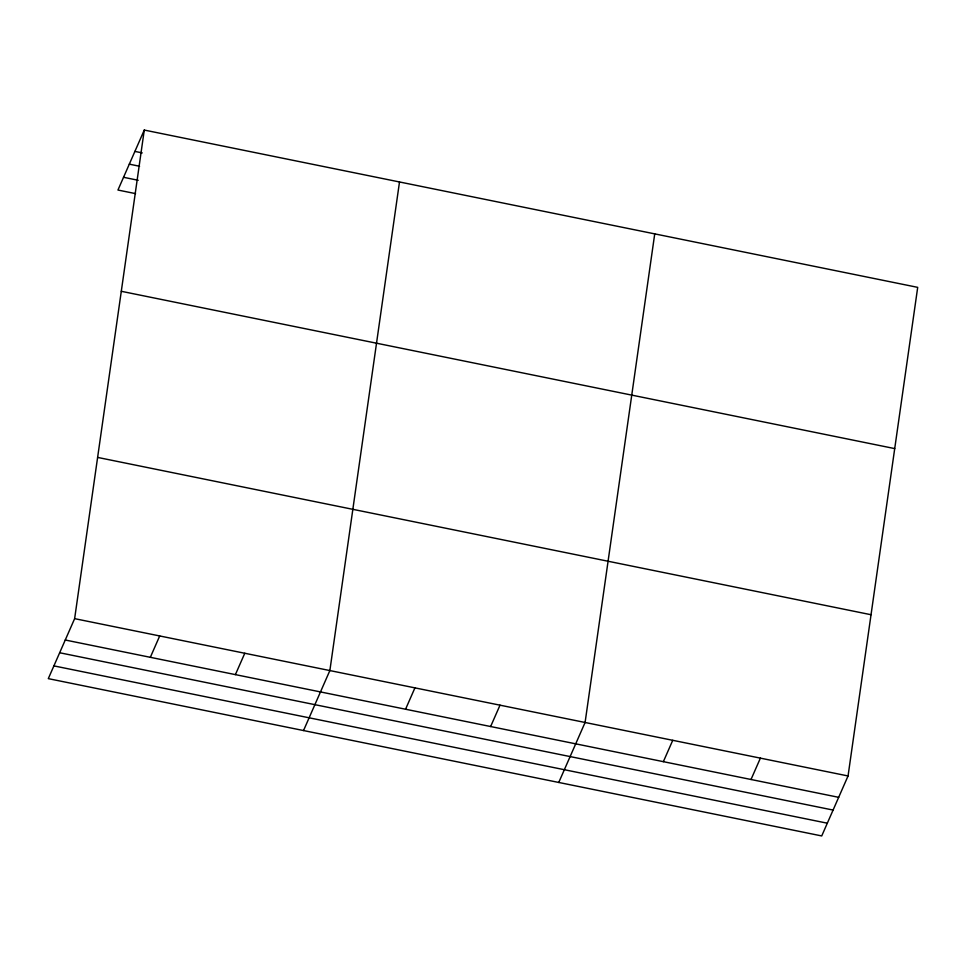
<?xml version="1.0" encoding="UTF-8"?>
<svg xmlns="http://www.w3.org/2000/svg" width="966" height="966" viewBox="0 0 966 966"><rect width="100%" height="100%" fill="white"/><g stroke="black" fill="none" stroke-linecap="round" stroke-linejoin="round"><path stroke-width="1.45" d="M74.636 618.651L144.272 130.06L917.7 287.361L848.051 775.964L821.728 835.94L48.3 678.639L74.636 618.651L848.051 775.964M399.501 181.97L329.865 670.561L303.529 730.55M654.731 233.881L585.094 722.471L558.759 782.46M144.272 130.06L117.949 190.036L135.554 193.623M150.334 657.315L159.704 635.954M235.402 674.618L244.784 653.258M405.563 709.225L414.933 687.864M490.631 726.529L500.014 705.168M663.364 761.667L672.747 740.306M751.017 779.49L760.399 758.129M134.902 151.408L142.231 152.906M129.311 164.16L139.575 166.249M123.539 177.297L138.21 180.28M121.293 291.297L894.721 448.598M97.614 457.413L871.03 614.726M65.253 640.011L838.681 797.324M59.663 652.75L833.078 810.063M53.891 665.888L827.319 823.201"/></g></svg>
